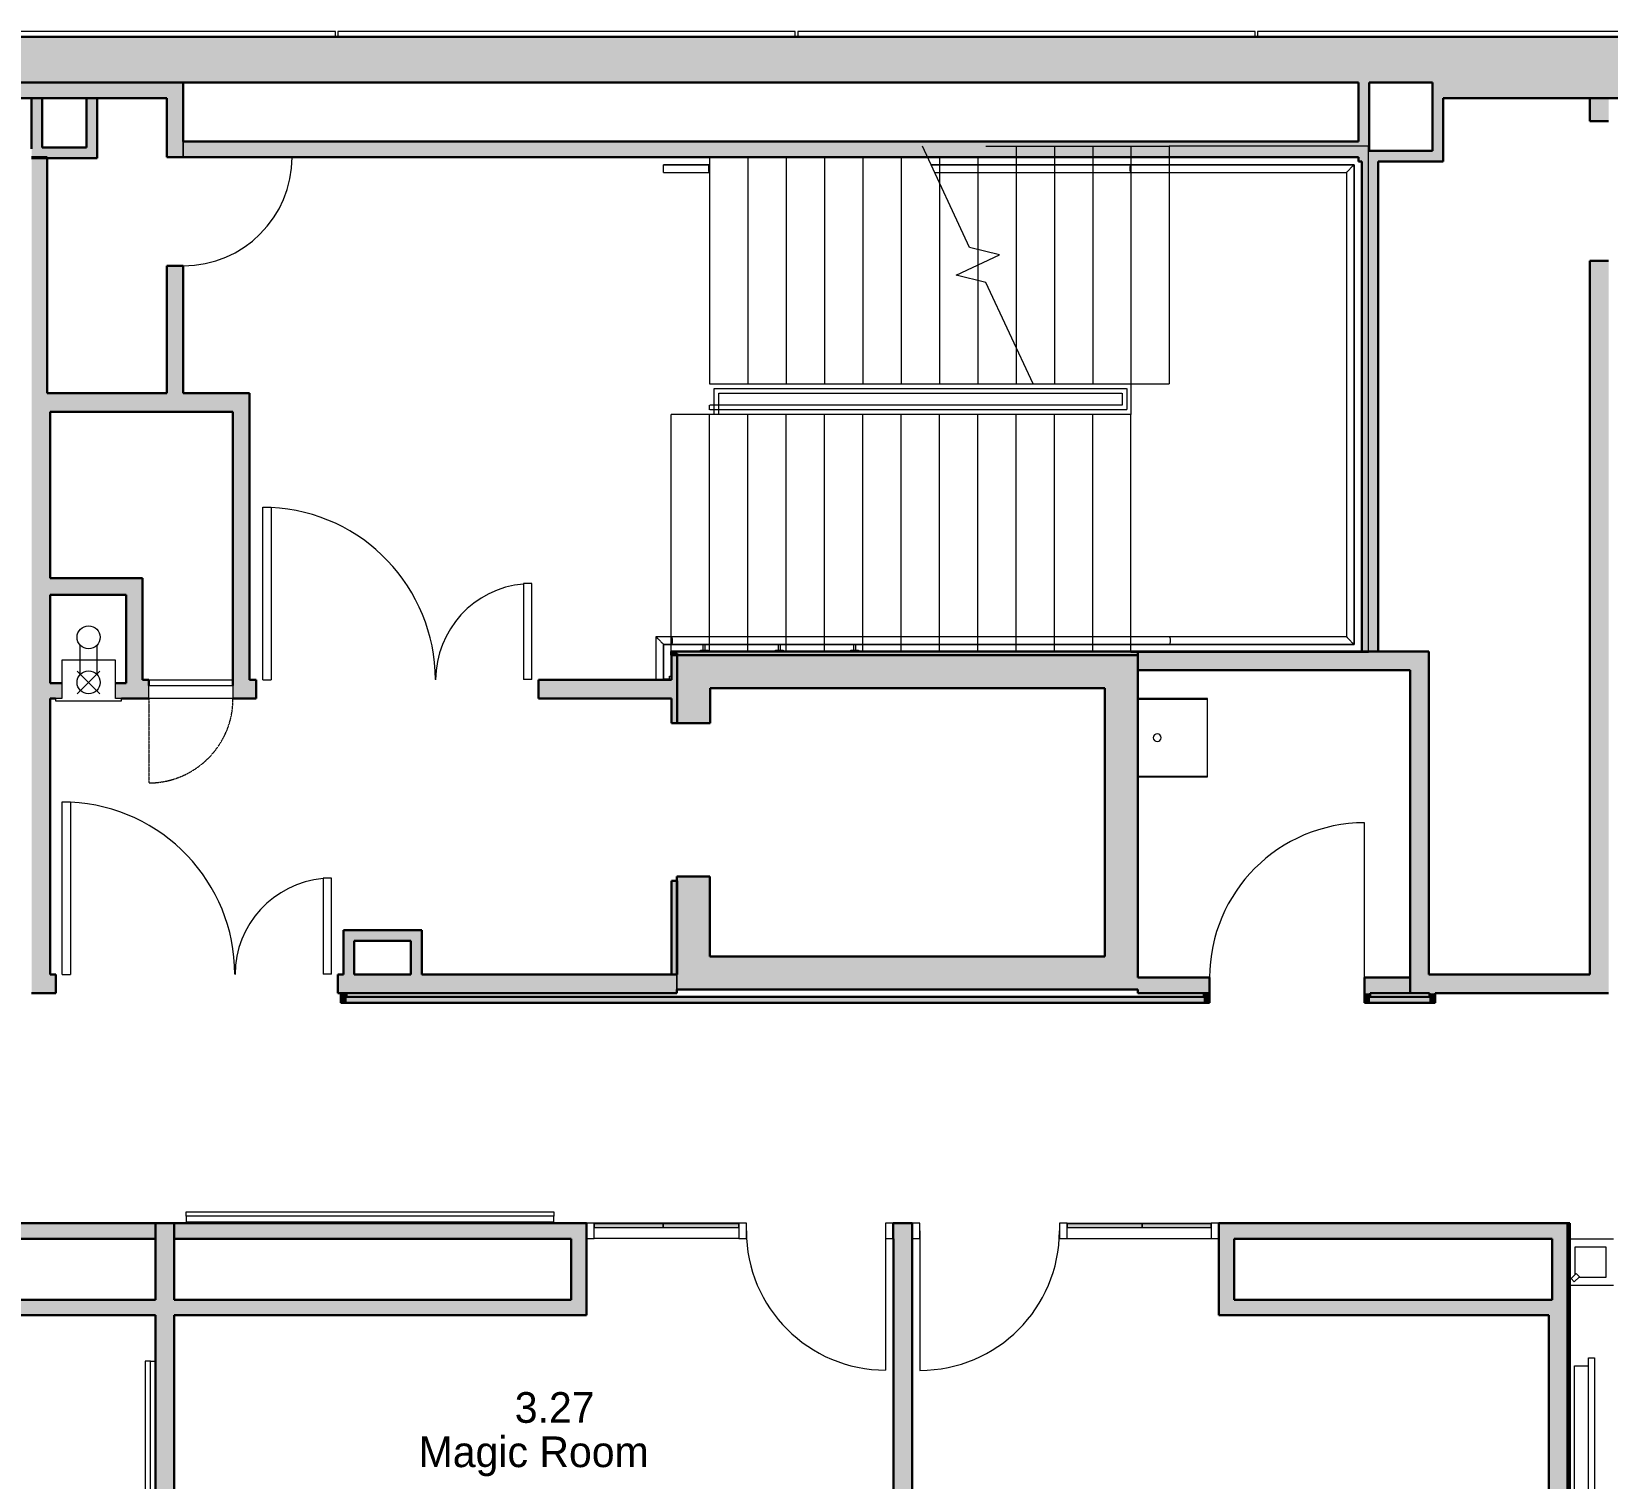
# Model space of a CAD drawing. Header units: millimetres. Extents: x 155927 to 317870, y -36033 to 97293.
# Drawn here: x 209811 to 220091, y 25243 to 34682 of the extents above; entities that cross this region are included whole.
import ezdxf

# ---------------------------------------------------------------- set-up
doc = ezdxf.new("R2010")
doc.units = ezdxf.units.MM
doc.header["$MEASUREMENT"] = 0
for name, pattern in [('Elevation Swings', [3, 2, -1]), ('Overhead', [3.96875, 2.38125, -1.5875]), ('Overhead_2_', [4, 2.5, -1.5])]:
    doc.linetypes.add(name, pattern=pattern)
for name, color, linetype, lineweight in [('A-AREA-IDEN', 7, 'CONTINUOUS', 9), ('A-DETL-GENF', 7, 'CONTINUOUS', 9), ('A-DOOR', 4, 'CONTINUOUS', 9), ('A-FLOR-HRAL', 7, 'CONTINUOUS', 9), ('A-FLOR-HRAL-MBND', 7, 'Overhead_2_', 9), ('A-GLAZ-CURT', 7, 'CONTINUOUS', 9), ('A-GLAZ-CWMG', 7, 'CONTINUOUS', 9), ('A-WALL', 7, 'CONTINUOUS', 9), ('A-WALL-PATT', 7, 'CONTINUOUS', 9), ('E-ELEC-EQPM', 8, 'CONTINUOUS', 9), ('I-FURN', 8, 'CONTINUOUS', 9), ('I-WALL', 7, 'CONTINUOUS', 9), ('P-SANR-FIXT', 7, 'CONTINUOUS', 9), ('S-STRS', 7, 'CONTINUOUS', 9), ('S-STRS-MBND', 7, 'Overhead_2_', 9)]:
    doc.layers.add(name, color=color, linetype=linetype, lineweight=lineweight)
doc.styles.add('Century Gothic', font='GOTHIC.TTF', dxfattribs={"height": 200})

msp = doc.modelspace()

# ---------------------------------------------------------------- hatches: boundary and pattern name
at = {"layer": 'A-GLAZ-CURT'}
for points in [[(213932, 26879), (213932, 26904), (213482, 26904), (213482, 26879)], [(214424, 26879), (214424, 26904), (213932, 26904), (213932, 26879)], [(216566, 26879), (217056, 26879), (217056, 26904), (216566, 26904)], [(217056, 26879), (217506, 26879), (217506, 26904), (217056, 26904)]]:
    msp.add_hatch(color=256, dxfattribs=at).paths.add_polyline_path(points, flags=0)
at = {"layer": 'A-WALL-PATT'}
h = msp.add_hatch(color=256, dxfattribs=at)
h.paths.add_polyline_path([(156461, 34348), (157909, 34348), (157909, 34648), (156461, 34648)], flags=0)
h.paths.add_polyline_path([(166693, 34348), (185284, 34348), (185284, 34648), (166693, 34648)], flags=0)
h.paths.add_polyline_path([(187318, 34348), (190659, 34348), (190659, 34648), (187318, 34648)], flags=0)
h.paths.add_polyline_path([(196943, 34348), (200284, 34348), (200284, 34648), (196943, 34648)], flags=0)
h.paths.add_polyline_path([(202318, 34348), (220909, 34348), (220909, 34648), (202318, 34648)], flags=0)
h.paths.add_polyline_path([(229693, 34348), (231141, 34348), (231141, 34648), (229693, 34648)], flags=0)
h = msp.add_hatch(color=256, dxfattribs=at)
h.paths.add_polyline_path([(210694, 34246), (210694, 34348), (196943, 34348), (196943, 34246), (208199, 34246)], flags=0)
h.paths.add_polyline_path([(190659, 34246), (190659, 34348), (176931, 34348), (176931, 34246), (188953, 34246)], flags=0)
h = msp.add_hatch(color=256, dxfattribs=at)
h.paths.add_polyline_path([(210801, 32322), (210801, 33153), (210694, 33153), (210694, 32322)], flags=0)
h.paths.add_polyline_path([(210801, 33863), (210801, 34348), (210694, 34348), (210694, 33863)], flags=0)
for points in [[(218488, 33833), (218537, 33833), (218537, 34348), (218467, 34348), (218467, 33833)], [(218949, 33903), (219019, 33903), (219019, 34348), (218949, 34348), (218949, 34112)], [(209881, 33925), (209881, 34246), (209811, 34246), (209811, 33925)], [(210240, 33855), (210240, 34246), (210170, 34246), (210170, 33855)], [(218467, 33863), (218467, 33965), (210801, 33965), (210801, 33863), (218423, 33863)], [(209811, 33855), (210170, 33855), (210170, 33925), (209811, 33925), (209811, 33916)], [(209811, 32322), (209913, 32322), (209913, 33861), (209811, 33861), (209811, 32377)], [(218488, 30637), (218595, 30637), (218595, 33833), (218488, 33833), (218488, 30642)], [(218595, 33833), (219019, 33833), (219019, 33903), (218537, 33903), (218537, 33833), (218574, 33833)], [(209811, 28408), (209933, 28408), (209933, 32322), (209811, 32322), (209811, 28907)], [(209933, 32200), (211125, 32200), (211125, 32322), (209933, 32322)], [(211232, 30452), (211232, 32322), (211125, 32322), (211125, 30452)], [(210428, 31008), (210428, 31115), (209933, 31115), (209933, 31008)], [(210428, 30431), (210535, 30431), (210535, 31115), (210428, 31115), (210428, 30642)], [(215416, 30614), (217027, 30614), (217027, 30637), (213983, 30637), (213983, 30614), (214213, 30614)], [(218805, 30515), (218927, 30515), (218927, 30637), (217027, 30637), (217027, 30515), (217822, 30515)], [(214022, 30452), (214022, 30625), (213985, 30625), (213985, 30452)], [(214237, 30398), (216812, 30398), (216812, 30613), (214022, 30613), (214022, 30398), (214213, 30398)], [(216812, 28647), (217027, 28647), (217027, 30613), (216812, 30613), (216812, 28907)], [(218927, 28530), (218927, 30515), (218805, 30515), (218805, 28530)], [(214022, 30170), (214022, 30330), (213985, 30330), (213985, 30170)], [(214022, 30170), (214237, 30170), (214237, 30398), (214022, 30398), (214022, 30208)], [(214022, 28530), (214022, 29142), (213985, 29142), (213985, 28530)], [(214236, 28647), (214236, 29170), (214021, 29170), (214021, 28647)], [(211915, 28530), (211915, 28819), (211845, 28819), (211845, 28530)], [(212286, 28749), (212286, 28819), (211915, 28819), (211915, 28749)], [(212356, 28530), (212356, 28819), (212286, 28819), (212286, 28530)], [(217027, 28432), (217027, 28647), (214021, 28647), (214021, 28432), (215416, 28432)], [(218930, 28408), (220099, 28408), (220099, 28530), (218805, 28530), (218805, 28408)], [(211866, 28346), (211866, 28408), (211829, 28408), (211829, 28346)], [(217458, 28346), (217458, 28384), (211866, 28384), (211866, 28346), (215416, 28346)], [(217496, 28346), (217496, 28408), (217458, 28408), (217458, 28346)], [(218543, 28346), (218543, 28408), (218506, 28408), (218506, 28346)], [(218930, 28346), (218930, 28384), (218543, 28384), (218543, 28346)], [(218967, 28346), (218967, 28408), (218930, 28408), (218930, 28346)], [(210619, 26807), (210619, 26908), (202105, 26908), (202105, 26807), (210605, 26807)], [(210619, 15108), (210741, 15108), (210741, 20716), (210736, 20716), (210736, 22276), (210741, 22276), (210741, 22377), (210736, 22377), (210736, 23937), (210741, 23937), (210741, 26908), (210619, 26908), (210619, 24146), (210673, 24146), (210673, 22015), (210619, 22015), (210619, 20817), (210673, 20817), (210673, 18686), (210619, 18686), (210619, 17009), (210646, 17009), (210646, 15809), (210619, 15809), (210619, 15607)], [(213331, 26807), (213432, 26807), (213432, 26908), (210741, 26908), (210741, 26807), (213010, 26807)], [(215434, 26806), (215434, 26908), (215432, 26908), (215432, 26806)], [(215434, 20200), (215556, 20200), (215556, 26908), (215434, 26908), (215434, 20230)], [(217556, 26807), (219730, 26807), (219730, 26908), (217556, 26908)], [(219730, 26308), (219831, 26308), (219831, 26908), (219730, 26908), (219730, 26409)], [(219846, 24395), (219846, 26908), (219831, 26908), (219831, 24395)], [(213432, 26409), (213432, 26807), (213331, 26807), (213331, 26409)], [(217657, 26409), (217657, 26807), (217556, 26807), (217556, 26409)], [(210619, 26308), (210619, 26409), (202206, 26409), (202206, 26308), (210605, 26308)], [(213432, 26308), (213432, 26409), (210741, 26409), (210741, 26308), (213010, 26308)], [(219709, 26308), (219730, 26308), (219730, 26409), (217556, 26409), (217556, 26308), (217822, 26308)], [(219831, 24380), (219831, 26308), (219709, 26308), (219709, 24380)]]:
    msp.add_hatch(color=256, dxfattribs=at).paths.add_polyline_path(points, flags=0)
h = msp.add_hatch(color=256, dxfattribs=at)
h.paths.add_polyline_path([(230841, 34246), (230841, 34348), (229693, 34348), (229693, 34246), (230739, 34246)], flags=0)
h.paths.add_polyline_path([(220228, 34246), (220909, 34246), (220909, 34348), (219019, 34348), (219019, 34246)], flags=0)
h = msp.add_hatch(color=256, dxfattribs=at)
h.paths.add_polyline_path([(220099, 28530), (220099, 33186), (219977, 33186), (219977, 28530)], flags=0)
h.paths.add_polyline_path([(219977, 34096), (220099, 34096), (220099, 34246), (219977, 34246), (219977, 34112)], flags=0)
h = msp.add_hatch(color=256, dxfattribs=at)
h.paths.add_polyline_path([(211232, 30330), (211232, 30452), (211125, 30452), (211125, 30330)], flags=0)
h.paths.add_polyline_path([(210535, 30330), (210575, 30330), (210575, 30452), (210535, 30452), (210535, 30415)], flags=0)
h = msp.add_hatch(color=256, dxfattribs=at)
h.paths.add_polyline_path([(213117, 30330), (214022, 30330), (214022, 30452), (213117, 30452)], flags=0)
h.paths.add_polyline_path([(211277, 30330), (211277, 30452), (211232, 30452), (211232, 30330)], flags=0)
h = msp.add_hatch(color=256, dxfattribs=at)
h.paths.add_polyline_path([(210535, 30330), (210535, 30431), (210358, 30431), (210358, 30330), (210398, 30330)], flags=0)
h.paths.add_polyline_path([(209968, 30330), (210008, 30330), (210008, 30431), (209933, 30431), (209933, 30330)], flags=0)
h = msp.add_hatch(color=256, dxfattribs=at)
h.paths.add_polyline_path([(214021, 28408), (214021, 28530), (211809, 28530), (211809, 28408), (213010, 28408)], flags=0)
h.paths.add_polyline_path([(209933, 28408), (209969, 28408), (209969, 28530), (209933, 28530)], flags=0)
h = msp.add_hatch(color=256, dxfattribs=at)
h.paths.add_polyline_path([(217027, 28408), (217496, 28408), (217496, 28510), (217027, 28510), (217027, 28432)], flags=0)
h.paths.add_polyline_path([(218543, 28408), (218805, 28408), (218805, 28510), (218506, 28510), (218506, 28408)], flags=0)

# ---------------------------------------------------------------- linework, layer by layer
at = {"layer": 'A-DETL-GENF'}
for p, q in [((210128, 30487), (210128, 30679)), ((210238, 30487), (210238, 30679)), ((210183, 30580), (210008, 30580)), ((210008, 30580), (210008, 30330)), ((210358, 30580), (210183, 30580)), ((210358, 30330), (210358, 30580)), ((210183, 30436), (210108, 30510)), ((210183, 30436), (210108, 30362)), ((210183, 30436), (210257, 30510)), ((210183, 30436), (210257, 30362)), ((210008, 30330), (209968, 30330)), ((209968, 30330), (209968, 30315)), ((210398, 30330), (210358, 30330)), ((210398, 30315), (210398, 30330)), ((209968, 30315), (210183, 30315)), ((210183, 30315), (210398, 30315))]:
    msp.add_line(p, q, dxfattribs=at)
for centre in [(210183, 30730), (210183, 30436)]:
    msp.add_circle(centre, 75, dxfattribs=at)
at = {"layer": 'A-DOOR'}
for p, q in [((210801, 33863), (211511, 33863)), ((211319, 31578), (211373, 31578)), ((211319, 30452), (211319, 31578)), ((211373, 31578), (211373, 30452)), ((213021, 31080), (213021, 30454)), ((213075, 31080), (213021, 31080)), ((213075, 30454), (213075, 31080)), ((211319, 30452), (211373, 30452)), ((213075, 30454), (213021, 30454)), ((210011, 29656), (210065, 29656)), ((210011, 28530), (210011, 29656)), ((210065, 29656), (210065, 28530)), ((218506, 28510), (218506, 29520)), ((211713, 29158), (211713, 28532)), ((211767, 29158), (211713, 29158)), ((211767, 28532), (211767, 29158)), ((210011, 28530), (210065, 28530)), ((211767, 28532), (211713, 28532))]:
    msp.add_line(p, q, dxfattribs=at)
at = {"layer": 'A-DOOR', "lineweight": 20}
for p, q in [((210575, 30330), (210575, 30415)), ((210575, 30415), (211125, 30415)), ((211125, 30330), (210575, 30330)), ((211125, 30415), (211125, 30330)), ((215382, 26858), (215382, 25950)), ((215606, 26858), (215606, 25948))]:
    msp.add_line(p, q, dxfattribs=at)
at = {"layer": 'A-DOOR', "linetype": 'Elevation Swings'}
msp.add_line((210575, 30330), (210575, 29780), dxfattribs=at)
at = {"layer": 'A-DOOR'}
for centre, radius, start, end in [((210801, 33863), 710, 270, 0), ((211319, 30452), 1126, 0.1018, 87.2512), ((213075, 30452), 628, 94.9328, 180), ((210011, 28530), 1126, 0.1018, 87.2512), ((218506, 28510), 1010, 90, 180), ((211767, 28530), 628, 94.9328, 180), ((215382, 26858), 908, 180, 270), ((215606, 26858), 910, 270, 0)]:
    msp.add_arc(centre, radius, start, end, dxfattribs=at)
at = {"layer": 'A-DOOR', "linetype": 'Elevation Swings'}
msp.add_arc((210575, 30330), 550, 270, 0, dxfattribs=at)
at = {"layer": 'A-FLOR-HRAL'}
for p, q in [((214233, 33812), (213933, 33812)), ((213933, 33812), (214233, 33812)), ((213933, 33810), (213933, 33812)), ((213933, 33812), (213933, 33812)), ((213933, 33808), (213933, 33810)), ((213933, 33805), (213933, 33808)), ((213933, 33801), (213933, 33805)), ((213933, 33797), (213933, 33801)), ((213933, 33792), (213933, 33797)), ((213933, 33787), (213933, 33792)), ((213933, 33782), (213933, 33787)), ((213933, 33778), (213933, 33782)), ((213933, 33773), (213933, 33778)), ((213933, 33769), (213933, 33773)), ((213933, 33766), (213933, 33769)), ((213933, 33764), (213933, 33766)), ((213933, 33763), (213933, 33764)), ((213933, 33762), (213933, 33763)), ((213933, 33762), (214233, 33762)), ((213933, 33762), (214233, 33762)), ((216983, 33812), (215678, 33812)), ((215678, 33812), (216983, 33812)), ((215702, 33762), (216983, 33762)), ((215702, 33762), (216983, 33762)), ((217233, 33812), (216983, 33812)), ((216983, 33812), (218438, 33812)), ((216983, 33762), (217233, 33762)), ((216983, 33762), (218388, 33762)), ((218438, 33812), (217233, 33812)), ((217233, 33762), (218388, 33762)), ((218388, 33762), (218388, 30734)), ((218388, 33762), (218388, 30734)), ((218438, 30684), (218438, 33812)), ((218438, 33812), (218438, 30684)), ((214264, 32353), (214549, 32353)), ((214264, 32184), (214264, 32353)), ((214294, 32323), (214549, 32323)), ((214294, 32184), (214294, 32323)), ((214549, 32353), (216345, 32353)), ((214549, 32323), (216345, 32323)), ((214294, 32184), (214264, 32184)), ((213985, 30734), (213884, 30734)), ((213884, 30734), (213884, 30452)), ((213884, 30734), (213884, 30452)), ((213985, 30734), (213884, 30734)), ((213934, 30684), (213985, 30684)), ((213934, 30452), (213934, 30684)), ((213934, 30684), (213934, 30452)), ((213985, 30684), (213934, 30684)), ((214233, 30734), (213985, 30734)), ((217233, 30734), (213985, 30734)), ((213985, 30684), (214233, 30684)), ((217233, 30684), (213985, 30684)), ((214174, 30637), (214174, 30646)), ((214174, 30646), (214224, 30646)), ((214193, 30646), (214193, 30684)), ((214205, 30646), (214205, 30684)), ((214224, 30646), (214224, 30637)), ((216983, 30734), (214233, 30734)), ((214233, 30684), (216983, 30684)), ((214665, 30637), (214665, 30646)), ((214665, 30646), (214715, 30646)), ((214684, 30646), (214684, 30684)), ((214696, 30646), (214696, 30684)), ((214715, 30646), (214715, 30637)), ((215156, 30637), (215156, 30646)), ((215156, 30646), (215206, 30646)), ((215175, 30646), (215175, 30684)), ((215187, 30646), (215187, 30684)), ((215206, 30646), (215206, 30637)), ((217233, 30734), (216983, 30734)), ((216983, 30684), (217233, 30684)), ((218388, 30734), (217233, 30734)), ((218388, 30734), (217233, 30734)), ((217233, 30684), (218438, 30684)), ((218438, 30684), (217233, 30684)), ((213972, 30458), (213934, 30458)), ((213972, 30452), (213972, 30477)), ((213972, 30477), (213984, 30477)), ((213984, 30477), (213984, 30452))]:
    msp.add_line(p, q, dxfattribs=at)
for points in [[(214228, 33787), (214228, 33790), (214228, 33797), (214229, 33805), (214231, 33811), (214233, 33812), (214233, 33812)], [(216978, 33787), (216978, 33790), (216978, 33797), (216979, 33805), (216981, 33811), (216983, 33812), (216983, 33812)], [(218388, 33762), (218388, 33762), (218388, 33762), (218390, 33764), (218392, 33766), (218395, 33769), (218399, 33773), (218403, 33777), (218408, 33782), (218411, 33785), (218413, 33787)], [(218413, 33787), (218414, 33789), (218418, 33792), (218422, 33797), (218427, 33801), (218431, 33805), (218434, 33808), (218436, 33810), (218438, 33812), (218438, 33812), (218438, 33812)], [(213884, 30734), (213884, 30734), (213885, 30734), (213886, 30732), (213888, 30730), (213891, 30727), (213895, 30723), (213900, 30719), (213904, 30714), (213908, 30711), (213909, 30709)], [(213909, 30709), (213911, 30707), (213914, 30704), (213919, 30699), (213923, 30695), (213927, 30691), (213930, 30688), (213933, 30686), (213934, 30684), (213934, 30684), (213934, 30684)], [(213990, 30709), (213990, 30706), (213990, 30699), (213989, 30691), (213987, 30685), (213985, 30684), (213985, 30684)], [(217239, 30709), (217239, 30706), (217238, 30699), (217237, 30691), (217235, 30685), (217234, 30684), (217233, 30684)], [(218388, 30734), (218388, 30734), (218388, 30734), (218390, 30732), (218392, 30730), (218395, 30727), (218399, 30723), (218403, 30719), (218408, 30714), (218411, 30711), (218413, 30709)], [(218413, 30709), (218414, 30707), (218418, 30704), (218422, 30699), (218427, 30695), (218431, 30691), (218434, 30688), (218436, 30686), (218438, 30684), (218438, 30684), (218438, 30684)]]:
    msp.add_open_spline(points, degree=3, dxfattribs=at)
for points in [[(214233, 33762), (214233, 33762), (214232, 33762), (214231, 33764), (214229, 33769), (214228, 33777), (214228, 33784), (214228, 33787)], [(216983, 33762), (216983, 33762), (216982, 33762), (216981, 33764), (216979, 33769), (216978, 33777), (216978, 33784), (216978, 33787)], [(213985, 30734), (213985, 30734), (213986, 30734), (213987, 30732), (213989, 30727), (213990, 30719), (213990, 30712), (213990, 30709)], [(217233, 30734), (217234, 30734), (217234, 30734), (217236, 30732), (217237, 30727), (217238, 30719), (217239, 30712), (217239, 30709)]]:
    msp.add_open_spline(points, degree=3, knots=[0, 0, 0, 0, 0.125, 0.25, 0.5, 0.75, 1, 1, 1, 1], dxfattribs=at)
at = {"layer": 'A-FLOR-HRAL-MBND', "linetype": 'Overhead'}
for p, q in [((216345, 32353), (216955, 32353)), ((216345, 32323), (216925, 32323)), ((216925, 32323), (216925, 32244)), ((216955, 32353), (216955, 32214)), ((214233, 32214), (214233, 32244)), ((216917, 32244), (214233, 32244)), ((216917, 32214), (214233, 32214)), ((216925, 32244), (216917, 32244)), ((216955, 32214), (216917, 32214))]:
    msp.add_line(p, q, dxfattribs=at)
at = {"layer": 'A-GLAZ-CURT', "lineweight": 20}
for p, q in [((211793, 34682), (208809, 34682)), ((208809, 34648), (211793, 34648)), ((211793, 34648), (211793, 34682)), ((214793, 34682), (211809, 34682)), ((211809, 34682), (211809, 34648)), ((211809, 34648), (214793, 34648)), ((214793, 34648), (214793, 34682)), ((217793, 34682), (214809, 34682)), ((214809, 34682), (214809, 34648)), ((214809, 34648), (217793, 34648)), ((217793, 34648), (217793, 34682)), ((220793, 34682), (217809, 34682)), ((217809, 34682), (217809, 34648)), ((217809, 34648), (220793, 34648)), ((213932, 26904), (213482, 26904)), ((213482, 26904), (213482, 26879)), ((213482, 26879), (213932, 26879)), ((213932, 26879), (213932, 26904)), ((214424, 26904), (213932, 26904)), ((213932, 26904), (213932, 26879)), ((213932, 26879), (214424, 26879)), ((214424, 26879), (214424, 26904)), ((217056, 26904), (216566, 26904)), ((216566, 26904), (216566, 26879)), ((216566, 26879), (217056, 26879)), ((217506, 26904), (217056, 26904)), ((217056, 26904), (217056, 26879)), ((217056, 26879), (217056, 26904)), ((217056, 26879), (217506, 26879)), ((217506, 26879), (217506, 26904))]:
    msp.add_line(p, q, dxfattribs=at)
at = {"layer": 'A-GLAZ-CWMG', "lineweight": 20}
for p, q in [((213482, 26908), (213432, 26908)), ((213432, 26908), (213432, 26808)), ((213482, 26808), (213482, 26908)), ((217556, 26908), (217506, 26908)), ((217506, 26908), (217506, 26808)), ((217556, 26808), (217556, 26908)), ((213432, 26808), (213482, 26808)), ((217506, 26808), (217556, 26808))]:
    msp.add_line(p, q, dxfattribs=at)
at = {"layer": 'A-GLAZ-CWMG'}
for p, q in [((213932, 26908), (213482, 26908)), ((214424, 26908), (213932, 26908)), ((216566, 26908), (217056, 26908)), ((217056, 26908), (217506, 26908)), ((213932, 26808), (213482, 26808)), ((214424, 26808), (213932, 26808)), ((216566, 26808), (217056, 26808)), ((217056, 26808), (217506, 26808))]:
    msp.add_line(p, q, dxfattribs=at)
at = {"layer": 'A-GLAZ-CWMG', "lineweight": 20, "extrusion": (0, 0, -1)}
for p, q in [((214474, 26908), (214424, 26908)), ((214424, 26908), (214424, 26808)), ((214474, 26808), (214474, 26908)), ((215432, 26908), (215382, 26908)), ((215382, 26908), (215382, 26808)), ((215432, 26808), (215432, 26908)), ((215606, 26908), (215556, 26908)), ((215556, 26908), (215556, 26808)), ((215606, 26808), (215606, 26908)), ((216566, 26908), (216516, 26908)), ((216516, 26908), (216516, 26808)), ((216566, 26808), (216566, 26908)), ((214424, 26808), (214474, 26808)), ((215382, 26808), (215432, 26808)), ((215556, 26808), (215606, 26808)), ((216516, 26808), (216566, 26808))]:
    msp.add_line(p, q, dxfattribs=at)
at = {"layer": 'A-WALL', "lineweight": 30}
for p, q in [((220909, 34648), (202318, 34648)), ((202318, 34348), (218467, 34348)), ((218537, 34348), (218949, 34348)), ((211277, 30452), (211232, 30452)), ((211277, 30330), (211277, 30452)), ((213985, 30452), (213117, 30452)), ((213117, 30452), (213117, 30330)), ((214022, 30330), (214022, 30452)), ((211232, 30330), (211277, 30330)), ((213117, 30330), (213985, 30330)), ((210619, 26908), (210619, 26409)), ((210741, 26908), (210619, 26908)), ((210741, 26409), (210741, 26908)), ((215556, 26908), (215434, 26908)), ((215556, 20200), (215556, 26908)), ((215434, 26806), (215434, 20200)), ((210619, 26308), (210619, 24146)), ((210741, 23937), (210741, 26308)), ((219709, 26308), (219709, 24380)), ((219831, 24380), (219831, 26308))]:
    msp.add_line(p, q, dxfattribs=at)
at = {"layer": 'E-ELEC-EQPM'}
for p, q in [((219968, 26029), (220006, 26029)), ((219968, 25978), (219968, 26029)), ((219968, 26029), (220006, 26029)), ((219968, 24829), (219968, 26029)), ((220006, 26029), (220006, 24829)), ((220006, 26029), (220006, 24829)), ((219876, 25978), (219968, 25978)), ((219876, 24880), (219876, 25978)), ((219876, 24880), (219876, 25978)), ((219876, 25978), (219968, 25978))]:
    msp.add_line(p, q, dxfattribs=at)
at = {"layer": 'I-FURN'}
for p, q in [((210819, 26983), (213219, 26983)), ((210819, 26953), (210819, 26983)), ((213219, 26953), (210819, 26953)), ((210819, 26953), (210819, 26918)), ((213219, 26953), (210819, 26953)), ((213219, 26983), (213219, 26953)), ((213219, 26918), (213219, 26953)), ((210819, 26918), (213219, 26918)), ((210586, 26009), (210551, 26009)), ((210551, 26009), (210551, 24809)), ((210586, 26009), (210616, 26009)), ((210586, 24809), (210586, 26009)), ((210586, 24809), (210586, 26009)), ((210616, 26009), (210616, 24809))]:
    msp.add_line(p, q, dxfattribs=at)
at = {"layer": 'I-WALL', "lineweight": 30}
for p, q in [((210694, 34348), (196943, 34348)), ((210801, 34348), (210694, 34348)), ((210801, 33965), (210801, 34348)), ((218467, 34348), (218467, 33965)), ((218537, 33903), (218537, 34348)), ((218949, 34348), (218949, 33903)), ((196943, 34246), (210694, 34246)), ((209881, 34246), (209811, 34246)), ((209811, 34246), (209811, 33925)), ((209881, 33925), (209881, 34246)), ((210170, 34246), (210170, 33925)), ((210240, 34246), (210170, 34246)), ((210240, 33855), (210240, 34246)), ((210694, 34246), (210694, 33863)), ((219019, 34246), (220909, 34246)), ((219019, 33903), (219019, 34246)), ((220099, 34246), (219977, 34246)), ((219977, 34246), (219977, 34096)), ((219977, 34096), (220099, 34096)), ((218467, 33965), (210801, 33965)), ((209811, 33925), (209811, 33916)), ((209913, 33861), (209811, 33861)), ((209811, 33855), (210170, 33855)), ((210170, 33925), (209881, 33925)), ((209913, 32322), (209913, 33861)), ((210170, 33855), (210240, 33855)), ((210694, 33863), (210801, 33863)), ((210801, 33863), (218467, 33863)), ((218467, 33863), (218467, 33833)), ((218467, 33833), (218488, 33833)), ((218488, 33833), (218488, 30637)), ((218949, 33903), (218537, 33903)), ((218595, 33833), (219019, 33833)), ((218595, 30637), (218595, 33833)), ((219019, 33833), (219019, 33903)), ((210801, 33153), (210694, 33153)), ((210694, 33153), (210694, 32322)), ((210801, 32322), (210801, 33153)), ((220099, 33186), (219977, 33186)), ((219977, 33186), (219977, 28530)), ((209933, 32322), (209913, 32322)), ((210694, 32322), (209933, 32322)), ((211125, 32322), (210801, 32322)), ((211232, 32322), (211125, 32322)), ((211232, 30452), (211232, 32322)), ((209933, 31115), (209933, 32200)), ((209933, 32200), (211125, 32200)), ((211125, 32200), (211125, 30452)), ((210428, 31115), (209933, 31115)), ((210535, 31115), (210428, 31115)), ((210535, 30452), (210535, 31115)), ((209933, 30431), (209933, 31008)), ((209933, 31008), (210428, 31008)), ((210428, 31008), (210428, 30431)), ((217027, 30637), (213983, 30637)), ((213983, 30637), (213983, 30614)), ((218927, 30637), (217027, 30637)), ((217027, 30637), (217027, 30515)), ((217027, 30614), (217027, 30637)), ((218488, 30637), (218595, 30637)), ((218927, 30515), (218927, 30637)), ((213983, 30614), (217027, 30614)), ((214022, 30625), (213985, 30625)), ((213985, 30625), (213985, 30452)), ((214022, 30452), (214022, 30625)), ((216812, 30613), (214022, 30613)), ((214022, 30613), (214022, 30398)), ((217027, 30613), (216812, 30613)), ((217027, 28647), (217027, 30613)), ((210575, 30452), (210535, 30452)), ((210575, 30415), (210575, 30452)), ((211125, 30452), (211125, 30415)), ((217027, 30515), (218805, 30515)), ((218805, 30515), (218805, 28530)), ((218927, 28530), (218927, 30515)), ((210008, 30431), (209933, 30431)), ((209933, 30330), (209968, 30330)), ((209933, 28530), (209933, 30330)), ((210428, 30431), (210358, 30431)), ((210398, 30330), (210535, 30330)), ((210535, 30330), (210575, 30330)), ((211125, 30330), (211232, 30330)), ((213985, 30330), (213985, 30170)), ((214022, 30398), (214022, 30170)), ((214022, 30170), (214022, 30330)), ((214237, 30170), (214237, 30398)), ((214237, 30398), (216812, 30398)), ((216812, 30398), (216812, 28647)), ((213985, 30170), (214022, 30170)), ((214022, 30170), (214237, 30170)), ((214022, 29142), (213985, 29142)), ((213985, 29142), (213985, 28530)), ((214236, 29170), (214021, 29170)), ((214021, 29170), (214021, 28647)), ((214022, 28530), (214022, 29142)), ((214236, 28647), (214236, 29170)), ((211915, 28819), (211845, 28819)), ((211845, 28819), (211845, 28530)), ((212286, 28819), (211915, 28819)), ((212356, 28819), (212286, 28819)), ((212356, 28530), (212356, 28819)), ((211915, 28530), (211915, 28749)), ((211915, 28749), (212286, 28749)), ((212286, 28749), (212286, 28530)), ((214021, 28647), (214021, 28530)), ((216812, 28647), (214236, 28647)), ((217027, 28510), (217027, 28647)), ((209969, 28530), (209933, 28530)), ((209969, 28408), (209969, 28530)), ((211845, 28530), (211809, 28530)), ((211809, 28530), (211809, 28408)), ((212286, 28530), (211915, 28530)), ((214021, 28530), (212356, 28530)), ((213985, 28530), (214022, 28530)), ((217496, 28510), (217027, 28510)), ((217496, 28408), (217496, 28510)), ((218805, 28510), (218506, 28510)), ((218506, 28510), (218506, 28408)), ((218805, 28530), (218805, 28408)), ((218805, 28408), (218805, 28510)), ((219977, 28530), (218927, 28530)), ((209811, 28408), (209933, 28408)), ((209933, 28408), (209969, 28408)), ((211809, 28408), (214021, 28408)), ((211829, 28408), (211829, 28346)), ((211866, 28408), (211829, 28408)), ((211866, 28384), (211866, 28408)), ((217458, 28384), (211866, 28384)), ((214021, 28432), (217027, 28432)), ((214021, 28408), (214021, 28432)), ((217027, 28432), (217027, 28408)), ((217027, 28408), (217496, 28408)), ((217458, 28408), (217458, 28384)), ((217496, 28408), (217458, 28408)), ((217496, 28346), (217496, 28408)), ((218506, 28408), (218506, 28346)), ((218543, 28408), (218805, 28408)), ((218543, 28384), (218543, 28408)), ((218930, 28384), (218543, 28384)), ((218805, 28408), (218930, 28408)), ((218930, 28408), (218930, 28384)), ((218967, 28408), (220099, 28408)), ((218967, 28346), (218967, 28408)), ((211829, 28346), (211866, 28346)), ((211866, 28346), (217458, 28346)), ((217458, 28346), (217496, 28346)), ((218506, 28346), (218543, 28346)), ((218543, 28346), (218930, 28346)), ((218930, 28346), (218967, 28346)), ((210619, 26908), (202105, 26908)), ((210619, 26807), (210619, 26908)), ((213432, 26908), (210741, 26908)), ((210741, 26908), (210741, 26807)), ((213432, 26807), (213432, 26908)), ((215434, 26908), (215432, 26908)), ((215432, 26908), (215432, 26806)), ((219730, 26908), (217556, 26908)), ((217556, 26908), (217556, 26807)), ((219831, 26908), (219730, 26908)), ((219831, 26308), (219831, 26908)), ((219846, 26908), (219831, 26908)), ((219831, 26908), (219831, 24395)), ((219846, 24395), (219846, 26908)), ((202206, 26807), (210619, 26807)), ((210741, 26807), (213331, 26807)), ((213331, 26807), (213331, 26409)), ((213432, 26409), (213432, 26807)), ((215432, 26806), (215434, 26806)), ((217556, 26807), (217556, 26409)), ((217657, 26807), (219730, 26807)), ((217657, 26409), (217657, 26807)), ((219730, 26807), (219730, 26409)), ((210619, 26409), (202206, 26409)), ((213331, 26409), (210741, 26409)), ((213432, 26308), (213432, 26409)), ((217556, 26409), (217556, 26308)), ((219730, 26409), (217657, 26409)), ((202206, 26308), (210619, 26308)), ((210741, 26308), (213432, 26308)), ((217556, 26308), (219709, 26308))]:
    msp.add_line(p, q, dxfattribs=at)
at = {"layer": 'I-WALL'}
for p, q in [((210801, 33863), (210801, 33965)), ((210801, 33965), (210801, 33863)), ((210575, 30452), (211125, 30452)), ((214021, 28530), (214021, 28432)), ((214021, 28432), (214021, 28530))]:
    msp.add_line(p, q, dxfattribs=at)
at = {"layer": 'P-SANR-FIXT'}
for p, q in [((217482, 30330), (217027, 30330)), ((217482, 29820), (217482, 30330)), ((217030, 30326), (217479, 30326)), ((217030, 29823), (217030, 30326)), ((217479, 30326), (217479, 29823)), ((217027, 29820), (217482, 29820)), ((217479, 29823), (217030, 29823)), ((220131, 26804), (219846, 26804)), ((219881, 26574), (219881, 26754)), ((219881, 26754), (220081, 26754)), ((220081, 26754), (220081, 26554)), ((219854, 26547), (219887, 26580)), ((219854, 26547), (219875, 26525)), ((219908, 26558), (219875, 26525)), ((219887, 26580), (219908, 26558)), ((220081, 26554), (219904, 26554)), ((219846, 26504), (220131, 26504))]:
    msp.add_line(p, q, dxfattribs=at)
for start, end in [(90, 270), (270, 90)]:
    msp.add_arc((217154, 30075), 25.4, start, end, dxfattribs=at)
at = {"layer": 'S-STRS'}
for p, q in [((214233, 33863), (214233, 32384)), ((214483, 33863), (214483, 32384)), ((214733, 33863), (214733, 32384)), ((214983, 33863), (214983, 32384)), ((215233, 33863), (215233, 32384)), ((215483, 33863), (215483, 32384)), ((215733, 33863), (215733, 33812)), ((215983, 33863), (215983, 33812)), ((216233, 33863), (216233, 33812)), ((216483, 33863), (216483, 33812)), ((216733, 33863), (216733, 33812)), ((216983, 33863), (216983, 33812)), ((216983, 33863), (216983, 33812)), ((217233, 33863), (217233, 33812)), ((215733, 33762), (215733, 33695)), ((215983, 33762), (215983, 33259)), ((216233, 33762), (216233, 32622)), ((216483, 33762), (216483, 32384)), ((216733, 33762), (216733, 32384)), ((216983, 33762), (216983, 32184)), ((216983, 33762), (216983, 32384)), ((217233, 33762), (217233, 32384)), ((215733, 33695), (215733, 32384)), ((215983, 33259), (215983, 33159)), ((215983, 33159), (215983, 33058)), ((215983, 33058), (215983, 32384)), ((216233, 32622), (216233, 32384)), ((214233, 32384), (214483, 32384)), ((214483, 32384), (214733, 32384)), ((214733, 32384), (214983, 32384)), ((214983, 32384), (215233, 32384)), ((215233, 32384), (215483, 32384)), ((215483, 32384), (215733, 32384)), ((215733, 32384), (215983, 32384)), ((215983, 32384), (216233, 32384)), ((216233, 32384), (216345, 32384)), ((216345, 32384), (216483, 32384)), ((216483, 32384), (216733, 32384)), ((216733, 32384), (216983, 32384)), ((216983, 32384), (217233, 32384)), ((213983, 30734), (213983, 32184)), ((214233, 32184), (213983, 32184)), ((214264, 32184), (214233, 32184)), ((214233, 30734), (214233, 32184)), ((214483, 32184), (214294, 32184)), ((214733, 32184), (214483, 32184)), ((214483, 30734), (214483, 32184)), ((214983, 32184), (214733, 32184)), ((214733, 30734), (214733, 32184)), ((215233, 32184), (214983, 32184)), ((214983, 30734), (214983, 32184)), ((215483, 32184), (215233, 32184)), ((215233, 30734), (215233, 32184)), ((215733, 32184), (215483, 32184)), ((215483, 30734), (215483, 32184)), ((215983, 32184), (215733, 32184)), ((215733, 30734), (215733, 32184)), ((216233, 32184), (215983, 32184)), ((215983, 30734), (215983, 32184)), ((216483, 32184), (216233, 32184)), ((216233, 30734), (216233, 32184)), ((216733, 32184), (216483, 32184)), ((216483, 30734), (216483, 32184)), ((216983, 32184), (216733, 32184)), ((216733, 30734), (216733, 32184)), ((216983, 30734), (216983, 32184)), ((213983, 30637), (213983, 30684)), ((214233, 30637), (214233, 30684)), ((214483, 30637), (214483, 30684)), ((214733, 30637), (214733, 30684)), ((214983, 30637), (214983, 30684)), ((215233, 30637), (215233, 30684)), ((215483, 30637), (215483, 30684)), ((215733, 30637), (215733, 30684)), ((215983, 30637), (215983, 30684)), ((216233, 30637), (216233, 30684)), ((216483, 30637), (216483, 30684)), ((216733, 30637), (216733, 30684)), ((216983, 30637), (216983, 30684))]:
    msp.add_line(p, q, dxfattribs=at)
at = {"layer": 'S-STRS', "linetype": 'Overhead'}
for p, q in [((214233, 33863), (214233, 32384)), ((214483, 33863), (214483, 32384)), ((214733, 33863), (214733, 32384)), ((214983, 33863), (214983, 32384)), ((215233, 33863), (215233, 32384)), ((215483, 33863), (215483, 32384)), ((215733, 33863), (215733, 33812)), ((215983, 33863), (215983, 33812)), ((216233, 33863), (216233, 33812)), ((216483, 33863), (216483, 33812)), ((216733, 33863), (216733, 33812)), ((216983, 33863), (216983, 33812)), ((215733, 33762), (215733, 33695)), ((215983, 33762), (215983, 33259)), ((216233, 33762), (216233, 32622)), ((216483, 33762), (216483, 32384)), ((216733, 33762), (216733, 32384)), ((216983, 33762), (216983, 32384)), ((215733, 33695), (215733, 32384)), ((215983, 33259), (215983, 33159)), ((215983, 33159), (215983, 33058)), ((215983, 33058), (215983, 32384)), ((216233, 32622), (216233, 32384)), ((214233, 30734), (214233, 32184)), ((214483, 30734), (214483, 32184)), ((214733, 30734), (214733, 32184)), ((214983, 30734), (214983, 32184)), ((215233, 30734), (215233, 32184)), ((215483, 30734), (215483, 32184)), ((215733, 30734), (215733, 32184)), ((215983, 30734), (215983, 32184)), ((216233, 30734), (216233, 32184)), ((216483, 30734), (216483, 32184)), ((216733, 30734), (216733, 32184)), ((216983, 30734), (216983, 32184)), ((214233, 30637), (214233, 30684)), ((214483, 30637), (214483, 30684)), ((214733, 30637), (214733, 30684)), ((214983, 30637), (214983, 30684)), ((215233, 30637), (215233, 30684)), ((215483, 30637), (215483, 30684)), ((215733, 30637), (215733, 30684)), ((215983, 30637), (215983, 30684)), ((216233, 30637), (216233, 30684)), ((216483, 30637), (216483, 30684)), ((216733, 30637), (216733, 30684)), ((216983, 30637), (216983, 30684))]:
    msp.add_line(p, q, dxfattribs=at)
at = {"layer": 'S-STRS-MBND', "linetype": 'Continuous'}
for p, q in [((215930, 33272), (215622, 33934)), ((215842, 33092), (216125, 33225)), ((216125, 33225), (215930, 33272)), ((216036, 33045), (215842, 33092)), ((216345, 32384), (216036, 33045))]:
    msp.add_line(p, q, dxfattribs=at)
at = {"layer": 'S-STRS-MBND', "linetype": 'Overhead'}
for p, q in [((216036, 33934), (217233, 33934)), ((216233, 33934), (216233, 32622)), ((216233, 33934), (216233, 32622)), ((216483, 33934), (216483, 32384)), ((216483, 33934), (216483, 32384)), ((216733, 33934), (216733, 32384)), ((216733, 33934), (216733, 32384)), ((216983, 33934), (216983, 32384)), ((216983, 33934), (216983, 32384)), ((218533, 33934), (217233, 33934)), ((217233, 33934), (217233, 32384)), ((218533, 30634), (218533, 33934)), ((215733, 33863), (215733, 33695)), ((215733, 33863), (215733, 33695)), ((215983, 33863), (215983, 33259)), ((215983, 33863), (215983, 33259)), ((215983, 33159), (215983, 33058)), ((215983, 33159), (215983, 33058)), ((216345, 32384), (217233, 32384)), ((216983, 32384), (216983, 32184)), ((213983, 30634), (213983, 32184)), ((216983, 32184), (213983, 32184)), ((214233, 30634), (214233, 32184)), ((214233, 30634), (214233, 32184)), ((214483, 30634), (214483, 32184)), ((214483, 30634), (214483, 32184)), ((214733, 30634), (214733, 32184)), ((214733, 30634), (214733, 32184)), ((214983, 30634), (214983, 32184)), ((214983, 30634), (214983, 32184)), ((215233, 30634), (215233, 32184)), ((215233, 30634), (215233, 32184)), ((215483, 30634), (215483, 32184)), ((215483, 30634), (215483, 32184)), ((215733, 30634), (215733, 32184)), ((215733, 30634), (215733, 32184)), ((215983, 30634), (215983, 32184)), ((215983, 30634), (215983, 32184)), ((216233, 30634), (216233, 32184)), ((216233, 30634), (216233, 32184)), ((216483, 30634), (216483, 32184)), ((216483, 30634), (216483, 32184)), ((216733, 30634), (216733, 32184)), ((216733, 30634), (216733, 32184)), ((216983, 30634), (216983, 32184)), ((216983, 30634), (216983, 32184)), ((216983, 30634), (213983, 30634)), ((216983, 30634), (218533, 30634))]:
    msp.add_line(p, q, dxfattribs=at)

# ---------------------------------------------------------------- texts
at = {"layer": 'A-AREA-IDEN', "style": 'Century Gothic'}
for s, p in [('3.27', (212963, 25606)), ('Magic Room', (212336, 25317))]:
    msp.add_text(s, height=200, dxfattribs=at).set_placement(p)

doc.saveas('drawing.dxf')
